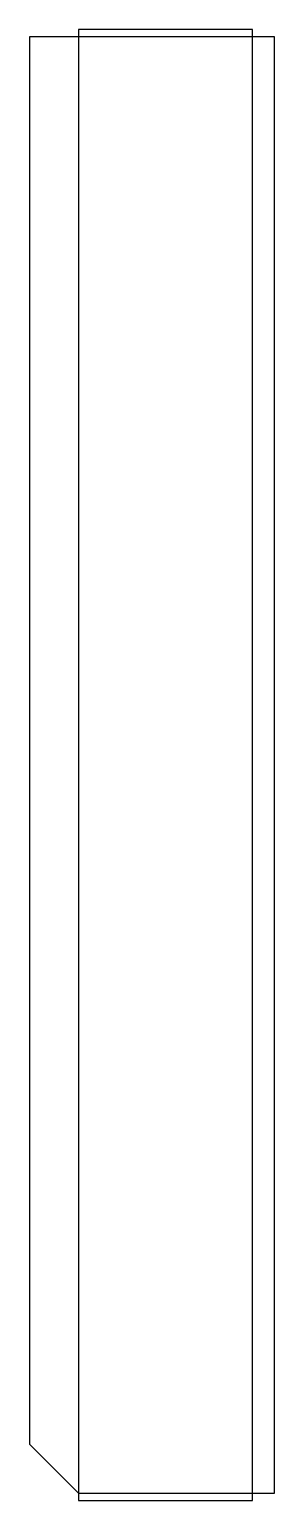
# Model space of a CAD drawing. Extents: x 0 to 100, y -3 to 598.
import ezdxf

# ---------------------------------------------------------------- set-up
doc = ezdxf.new("R2010")
doc.units = 0
doc.layers.get('0').update_dxf_attribs({"linetype": 'CONTINUOUS'})

msp = doc.modelspace()

# ---------------------------------------------------------------- linework, layer by layer
for points in [[(20, 0), (100, 0), (100, 595), (0, 595), (0, 20)], [(20, -3), (91, -3), (91, 598), (20, 598)]]:
    msp.add_lwpolyline(points, close=True)

doc.saveas('drawing.dxf')
